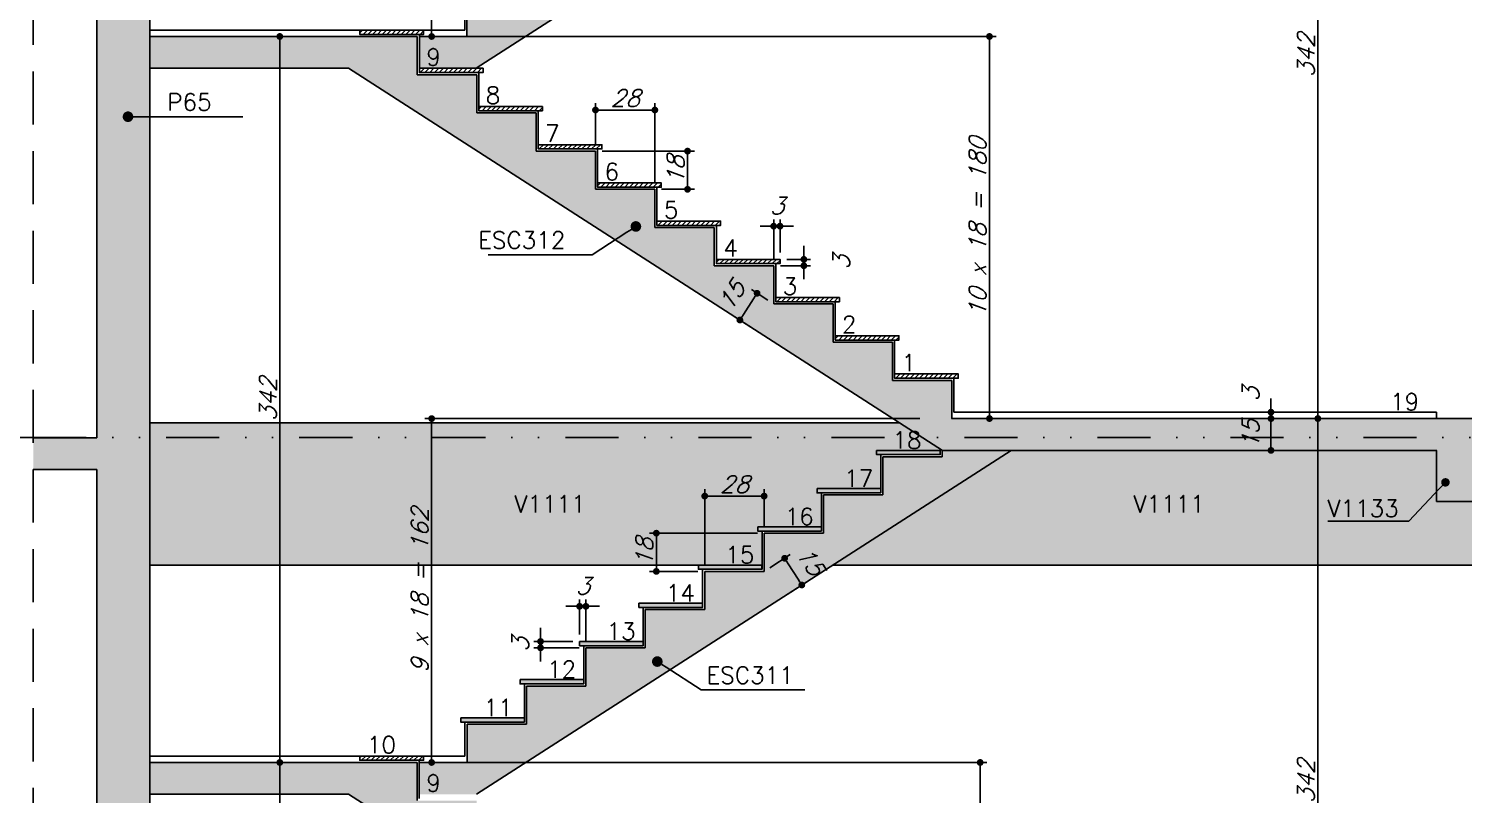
# Model space of a CAD drawing. Header units: millimetres. Extents: x 7530 to 14400, y -7174 to -2969.
# Drawn here: x 7871 to 8548, y -4073 to -3712 of the extents above; entities that cross this region are included whole.
import ezdxf
from ezdxf import colors
from ezdxf.entities.mleader import LeaderData, LeaderLine
from ezdxf.math import Vec2, Vec3

# ---------------------------------------------------------------- set-up
doc = ezdxf.new("R2010")
doc.units = ezdxf.units.MM
doc.header["$LTSCALE"] = 50
doc.header["$PDMODE"] = 3
doc.linetypes.add('DASHED', pattern=[0.75, 0.5, -0.25])
doc.linetypes.add('DIVIDE2', pattern=[0.625, 0.25, -0.125, 0, -0.125, 0, -0.125])
for name, color, linetype in [('F-AUX-RED', 1, 'Continuous'), ('F-BOCEL CORTE', 2, 'Continuous'), ('F-BOCEL VISTA', 253, 'Continuous'), ('F-CORTE', 4, 'Continuous'), ('F-COTAS', 106, 'Continuous'), ('F-EIXOS-DET', 1, 'Continuous'), ('F-ESC CORTE', 4, 'Continuous'), ('F-ESC NOME', 2, 'Continuous'), ('F-ESC NUM', 2, 'Continuous'), ('F-ESC SOLIDO CORTE', 71, 'Continuous'), ('F-ESC VISTA', 2, 'Continuous'), ('F-REV_VISTA', 254, 'Continuous'), ('F-REVESTIMENTO', 1, 'Continuous'), ('F-SOLIDO', 71, 'Continuous'), ('F-TEXTO-YELLOW', 2, 'Continuous'), ('F-VISTA', 2, 'Continuous'), ('F-VISTA SÓLIDO', 254, 'Continuous'), ('F-VISTA SÓLIDO ESCADA', 253, 'Continuous')]:
    doc.layers.add(name, color=color, linetype=linetype)
doc.styles.add('5385-ARQ-PB-BAS-PLA-TER-TORRE-A-106-TXT$0$R60-75', font='romans.shx', dxfattribs={"height": 0.1125})
doc.styles.add('CP-TEXT-INCL', font='romans.shx', dxfattribs={"oblique": 20})
doc.styles.add('MCP', font='romans.shx')
doc.styles.add('ROMANS', font='romans.shx')
doc.styles.get("Standard").update_dxf_attribs({"font": 'romans.shx'})
doc.dimstyles.new('CP-COTAS-50', dxfattribs={"dimscale": 0.64, "dimtxt": 12.5, "dimasz": 5, "dimexe": 5, "dimexo": 5, "dimgap": 2.5, "dimtad": 1, "dimdec": 1, "dimdsep": 46, "dimtxsty": 'CP-TEXT-INCL', "dimblk1": 'DOT', "dimblk2": 'DOT', "dimsah": 1, "dimcen": 9, "dimclrd": 256, "dimclre": 256, "dimclrt": 256, "dimadec": 0, "dimazin": 0, "dimtfac": 1, "dimtdec": 1, "dimtmove": 2, "dimatfit": 3, "dimldrblk": 'DOT', "dimfxl": 5, "dimtolj": 1, "dimarcsym": 0})

# ---------------------------------------------------------------- blocks, each defined once
blk = doc.blocks.new('_DOT')
at = {"color": 0, "linetype": 'ByBlock'}
blk.add_line((-0.5, 0), (-1, 0), dxfattribs=at)
at = {"color": 0, "linetype": 'ByBlock', "const_width": 0.5}
blk.add_lwpolyline([(-0.25, 0, 1), (0.25, 0, 1)], format="xyb", close=True, dxfattribs=at)
blk = doc.blocks.new('*D380')
at = {"layer": 'DEFPOINTS', "color": 0, "transparency": 16777216}
for p in [(7989.72, -4057.93), (7997.92, -4057.93), (7997.92, -4399.93)]:
    blk.add_point(p, dxfattribs=at)
at = {"layer": 'F-COTAS', "lineweight": -2, "transparency": 16777216}
for p, q in [((7994.72, -4057.93), (7986.52, -4057.93)), ((7989.72, -4396.73), (7989.72, -4061.13)), ((7994.72, -4399.93), (7986.52, -4399.93))]:
    blk.add_line(p, q, dxfattribs=at)
at = {"layer": 'F-COTAS', "lineweight": -2, "transparency": 16777216, "xscale": 3.2, "yscale": 3.2, "zscale": 3.2}
for p, rotation in [((7989.72, -4057.93), 90), ((7989.72, -4399.93), 270)]:
    blk.add_blockref('_DOT', p, dxfattribs=dict(at, rotation=rotation))
at = {"layer": 'F-COTAS', "transparency": 16777216, "insert": (7984.12, -4228.93), "char_height": 8, "attachment_point": 5, "rotation": 90, "style": 'CP-TEXT-INCL'}
blk.add_mtext('\\A1;342', dxfattribs=at)
blk = doc.blocks.new('A$C641cacc2')
at = {"layer": 'F-EIXOS-DET'}
blk.add_lwpolyline([(13416.17, -5663.79), (13306.17, -5663.79)], dxfattribs=at)
at = {"layer": 'F-EIXOS-DET', "color": 252, "linetype": 'DIVIDE2', "ltscale": 2}
blk.add_lwpolyline([(13416.17, -5663.79), (14211.67, -5663.79)], dxfattribs=at)
blk = doc.blocks.new('BOCEL_VISTA_EST')
at = {"layer": 'F-BOCEL VISTA'}
h = blk.add_hatch(color=254, dxfattribs=at)
h.dxf.hatch_style = 1
h.paths.add_polyline_path([(-209.57, -462.94), (-209.57, -460.94), (-239.57, -460.94), (-239.57, -462.94)])
blk.add_lwpolyline([(-239.57, -460.94), (-239.57, -462.94), (-209.57, -462.94), (-209.57, -460.94), (-239.57, -460.94)], dxfattribs=at)
blk = doc.blocks.new('BOCEL_EST')
at = {"layer": 'F-BOCEL CORTE'}
h = blk.add_hatch(dxfattribs=at)
h.set_pattern_fill('ANSI31', color=2, scale=0.5)
h.paths.add_polyline_path([(13.59, -262.25), (13.59, -260.25), (-16.41, -260.25), (-16.41, -262.25)])
at = {"layer": 'F-BOCEL CORTE', "color": 2}
blk.add_lwpolyline([(-16.41, -260.25), (-16.41, -262.25), (13.59, -262.25), (13.59, -260.25), (-16.41, -260.25)], dxfattribs=at)
blk = doc.blocks.new('*D391')
at = {"layer": 'DEFPOINTS', "color": 0, "transparency": 16777216}
for p in [(8167.22, -3949.93), (8218.03, -3949.93), (8190.03, -3967.93)]:
    blk.add_point(p, dxfattribs=at)
at = {"layer": 'F-COTAS', "lineweight": -2, "transparency": 16777216}
for p, q in [((8214.83, -3949.93), (8164.02, -3949.93)), ((8167.22, -3964.73), (8167.22, -3953.13)), ((8186.83, -3967.93), (8164.02, -3967.93))]:
    blk.add_line(p, q, dxfattribs=at)
at = {"layer": 'F-COTAS', "lineweight": -2, "transparency": 16777216, "xscale": 3.2, "yscale": 3.2, "zscale": 3.2}
for p, rotation in [((8167.22, -3949.93), 90), ((8167.22, -3967.93), 270)]:
    blk.add_blockref('_DOT', p, dxfattribs=dict(at, rotation=rotation))
at = {"layer": 'F-COTAS', "transparency": 16777216, "insert": (8161.62, -3958.93), "char_height": 8, "attachment_point": 5, "rotation": 90, "style": 'CP-TEXT-INCL'}
blk.add_mtext('\\A1;18', dxfattribs=at)
blk = doc.blocks.new('*D392')
at = {"layer": 'DEFPOINTS', "color": 0, "transparency": 16777216}
for p in [(8190.03, -3932.45), (8218.03, -3949.93), (8190.03, -3967.93)]:
    blk.add_point(p, dxfattribs=at)
at = {"layer": 'F-COTAS', "lineweight": -2, "transparency": 16777216}
for p, q in [((8190.03, -3964.73), (8190.03, -3929.25)), ((8214.83, -3932.45), (8193.23, -3932.45)), ((8218.03, -3946.73), (8218.03, -3929.25))]:
    blk.add_line(p, q, dxfattribs=at)
at = {"layer": 'F-COTAS', "lineweight": -2, "transparency": 16777216, "xscale": 3.2, "yscale": 3.2, "zscale": 3.2, "rotation": 180}
blk.add_blockref('_DOT', (8190.03, -3932.45), dxfattribs=at)
at = {"layer": 'F-COTAS', "lineweight": -2, "transparency": 16777216, "xscale": 3.2, "yscale": 3.2, "zscale": 3.2}
blk.add_blockref('_DOT', (8218.03, -3932.45), dxfattribs=at)
at = {"layer": 'F-COTAS', "transparency": 16777216, "insert": (8204.03, -3926.85), "char_height": 8, "attachment_point": 5, "style": 'CP-TEXT-INCL'}
blk.add_mtext('\\A1;28', dxfattribs=at)
blk = doc.blocks.new('*D393')
at = {"layer": 'DEFPOINTS', "color": 0, "transparency": 16777216}
for p in [(8131.03, -3984.38), (8131.03, -4000.93), (8134.03, -4003.93)]:
    blk.add_point(p, dxfattribs=at)
at = {"layer": 'F-COTAS', "lineweight": -2, "transparency": 16777216}
for p, q in [((8131.03, -3997.73), (8131.03, -3981.18)), ((8134.03, -4000.73), (8134.03, -3981.18)), ((8127.83, -3984.38), (8124.63, -3984.38)), ((8134.03, -3984.38), (8131.03, -3984.38)), ((8137.23, -3984.38), (8140.43, -3984.38))]:
    blk.add_line(p, q, dxfattribs=at)
at = {"layer": 'F-COTAS', "lineweight": -2, "transparency": 16777216, "xscale": 3.2, "yscale": 3.2, "zscale": 3.2}
blk.add_blockref('_DOT', (8131.03, -3984.38), dxfattribs=at)
at = {"layer": 'F-COTAS', "lineweight": -2, "transparency": 16777216, "xscale": 3.2, "yscale": 3.2, "zscale": 3.2, "rotation": 180}
blk.add_blockref('_DOT', (8134.03, -3984.38), dxfattribs=at)
at = {"layer": 'F-COTAS', "transparency": 16777216, "insert": (8132.53, -3974.78), "char_height": 8, "attachment_point": 5, "style": 'CP-TEXT-INCL'}
blk.add_mtext('\\A1;3', dxfattribs=at)
blk = doc.blocks.new('*D394')
at = {"layer": 'DEFPOINTS', "color": 0, "transparency": 16777216}
for p in [(8112.65, -4000.93), (8131.03, -4000.93), (8134.03, -4003.93)]:
    blk.add_point(p, dxfattribs=at)
at = {"layer": 'F-COTAS', "lineweight": -2, "transparency": 16777216}
for p, q in [((8112.65, -3997.73), (8112.65, -3994.53)), ((8127.83, -4000.93), (8109.45, -4000.93)), ((8112.65, -4003.93), (8112.65, -4000.93)), ((8130.83, -4003.93), (8109.45, -4003.93)), ((8112.65, -4007.13), (8112.65, -4010.33))]:
    blk.add_line(p, q, dxfattribs=at)
at = {"layer": 'F-COTAS', "lineweight": -2, "transparency": 16777216, "xscale": 3.2, "yscale": 3.2, "zscale": 3.2}
for p, rotation in [((8112.65, -4000.93), 270), ((8112.65, -4003.93), 90)]:
    blk.add_blockref('_DOT', p, dxfattribs=dict(at, rotation=rotation))
at = {"layer": 'F-COTAS', "transparency": 16777216, "insert": (8103.05, -4002.43), "char_height": 8, "attachment_point": 5, "rotation": 90, "style": 'CP-TEXT-INCL'}
blk.add_mtext('\\A1;3', dxfattribs=at)
blk = doc.blocks.new('*D399')
at = {"layer": 'DEFPOINTS', "color": 0, "transparency": 16777216}
for p in [(8218.03, -3967.93), (8235.79, -3974.34), (8226.14, -3980.54)]:
    blk.add_point(p, dxfattribs=at)
at = {"layer": 'F-COTAS', "lineweight": -2, "transparency": 16777216}
for p, q in [((8220.72, -3966.2), (8230.37, -3959.99)), ((8229.41, -3964.42), (8234.06, -3971.65)), ((8228.83, -3978.81), (8238.48, -3972.61))]:
    blk.add_line(p, q, dxfattribs=at)
at = {"layer": 'F-COTAS', "lineweight": -2, "transparency": 16777216, "xscale": 3.2, "yscale": 3.2, "zscale": 3.2}
for p, rotation in [((8227.68, -3961.73), 122.7352262721078), ((8235.79, -3974.34), 302.7352262721078)]:
    blk.add_blockref('_DOT', p, dxfattribs=dict(at, rotation=rotation))
at = {"layer": 'F-COTAS', "transparency": 16777216, "insert": (8239.81, -3962.84), "char_height": 8, "attachment_point": 5, "rotation": 302.73523, "style": 'CP-TEXT-INCL'}
blk.add_mtext('\\A1;15', dxfattribs=at)
blk = doc.blocks.new('*D401')
at = {"layer": 'DEFPOINTS', "color": 0, "transparency": 16777216}
for p in [(8479.04, -3895.93), (8484.1, -3895.93), (8484.1, -4237.93)]:
    blk.add_point(p, dxfattribs=at)
at = {"layer": 'F-COTAS', "lineweight": -2, "transparency": 16777216}
for p, q in [((8480.9, -3895.93), (8475.84, -3895.93)), ((8479.04, -4234.73), (8479.04, -3899.13)), ((8480.9, -4237.93), (8475.84, -4237.93))]:
    blk.add_line(p, q, dxfattribs=at)
at = {"layer": 'F-COTAS', "lineweight": -2, "transparency": 16777216, "xscale": 3.2, "yscale": 3.2, "zscale": 3.2}
for p, rotation in [((8479.04, -3895.93), 90), ((8479.04, -4237.93), 270)]:
    blk.add_blockref('_DOT', p, dxfattribs=dict(at, rotation=rotation))
at = {"layer": 'F-COTAS', "transparency": 16777216, "insert": (8473.44, -4066.93), "char_height": 8, "attachment_point": 5, "rotation": 90, "style": 'CP-TEXT-INCL'}
blk.add_mtext('\\A1;342', dxfattribs=at)
blk = doc.blocks.new('*D404')
at = {"layer": 'DEFPOINTS', "color": 0, "transparency": 16777216}
for p in [(7989.72, -3715.93), (7997.92, -3715.93), (7997.92, -4057.93)]:
    blk.add_point(p, dxfattribs=at)
at = {"layer": 'F-COTAS', "lineweight": -2, "transparency": 16777216}
for p, q in [((7994.72, -3715.93), (7986.52, -3715.93)), ((7989.72, -4054.73), (7989.72, -3719.13)), ((7994.72, -4057.93), (7986.52, -4057.93))]:
    blk.add_line(p, q, dxfattribs=at)
at = {"layer": 'F-COTAS', "lineweight": -2, "transparency": 16777216, "xscale": 3.2, "yscale": 3.2, "zscale": 3.2}
for p, rotation in [((7989.72, -3715.93), 90), ((7989.72, -4057.93), 270)]:
    blk.add_blockref('_DOT', p, dxfattribs=dict(at, rotation=rotation))
at = {"layer": 'F-COTAS', "transparency": 16777216, "insert": (7984.12, -3886.93), "char_height": 8, "attachment_point": 5, "rotation": 90, "style": 'CP-TEXT-INCL'}
blk.add_mtext('\\A1;342', dxfattribs=at)
blk = doc.blocks.new('*D405')
at = {"layer": 'DEFPOINTS', "color": 0, "transparency": 16777216}
for p in [(8054.53, -4057.93), (8319.87, -4057.93), (8306.53, -4237.93)]:
    blk.add_point(p, dxfattribs=at)
at = {"layer": 'F-COTAS', "lineweight": -2, "transparency": 16777216}
for p, q in [((8057.73, -4057.93), (8323.07, -4057.93)), ((8319.87, -4234.73), (8319.87, -4061.13)), ((8309.73, -4237.93), (8323.07, -4237.93))]:
    blk.add_line(p, q, dxfattribs=at)
at = {"layer": 'F-COTAS', "lineweight": -2, "transparency": 16777216, "xscale": 3.2, "yscale": 3.2, "zscale": 3.2}
for p, rotation in [((8319.87, -4057.93), 90), ((8319.87, -4237.93), 270)]:
    blk.add_blockref('_DOT', p, dxfattribs=dict(at, rotation=rotation))
at = {"layer": 'F-COTAS', "transparency": 16777216, "insert": (8314.27, -4147.93), "char_height": 8, "attachment_point": 5, "rotation": 90, "style": 'CP-TEXT-INCL'}
blk.add_mtext('\\A1;10 x 18 = 180', dxfattribs=at)
blk = doc.blocks.new('*D406')
at = {"layer": 'DEFPOINTS', "color": 0, "transparency": 16777216}
for p in [(8061.31, -3895.93), (8294.62, -3895.93), (8077.93, -4057.93)]:
    blk.add_point(p, dxfattribs=at)
at = {"layer": 'F-COTAS', "lineweight": -2, "transparency": 16777216}
for p, q in [((8291.42, -3895.93), (8058.11, -3895.93)), ((8061.31, -4054.73), (8061.31, -3899.13)), ((8074.73, -4057.93), (8058.11, -4057.93))]:
    blk.add_line(p, q, dxfattribs=at)
at = {"layer": 'F-COTAS', "lineweight": -2, "transparency": 16777216, "xscale": 3.2, "yscale": 3.2, "zscale": 3.2}
for p, rotation in [((8061.31, -3895.93), 90), ((8061.31, -4057.93), 270)]:
    blk.add_blockref('_DOT', p, dxfattribs=dict(at, rotation=rotation))
at = {"layer": 'F-COTAS', "transparency": 16777216, "insert": (8055.71, -3976.93), "char_height": 8, "attachment_point": 5, "rotation": 90, "style": 'CP-TEXT-INCL'}
blk.add_mtext('\\A1;9 x 18 = 162', dxfattribs=at)
blk = doc.blocks.new('*D411')
at = {"layer": 'DEFPOINTS', "color": 0, "transparency": 16777216}
for p in [(8222.53, -3823.93), (8225.53, -3820.93), (8236.76, -3823.93)]:
    blk.add_point(p, dxfattribs=at)
at = {"layer": 'F-COTAS', "lineweight": -2, "transparency": 16777216}
for p, q in [((8236.76, -3817.73), (8236.76, -3814.53)), ((8225.73, -3823.93), (8239.96, -3823.93)), ((8228.73, -3820.93), (8239.96, -3820.93)), ((8236.76, -3820.93), (8236.76, -3823.93)), ((8236.76, -3827.13), (8236.76, -3830.33))]:
    blk.add_line(p, q, dxfattribs=at)
at = {"layer": 'F-COTAS', "lineweight": -2, "transparency": 16777216, "xscale": 3.2, "yscale": 3.2, "zscale": 3.2}
for p, rotation in [((8236.76, -3820.93), 270), ((8236.76, -3823.93), 90)]:
    blk.add_blockref('_DOT', p, dxfattribs=dict(at, rotation=rotation))
at = {"layer": 'F-COTAS', "transparency": 16777216, "insert": (8254.36, -3822.43), "char_height": 8, "attachment_point": 5, "rotation": 90, "style": 'CP-TEXT-INCL'}
blk.add_mtext('\\A1;3', dxfattribs=at)
blk = doc.blocks.new('*D412')
at = {"layer": 'DEFPOINTS', "color": 0, "transparency": 16777216}
for p in [(8225.53, -3805.29), (8222.53, -3823.93), (8225.53, -3820.93)]:
    blk.add_point(p, dxfattribs=at)
at = {"layer": 'F-COTAS', "lineweight": -2, "transparency": 16777216}
for p, q in [((8219.33, -3805.29), (8216.13, -3805.29)), ((8222.53, -3820.73), (8222.53, -3802.09)), ((8222.53, -3805.29), (8225.53, -3805.29)), ((8225.53, -3817.73), (8225.53, -3802.09)), ((8228.73, -3805.29), (8231.93, -3805.29))]:
    blk.add_line(p, q, dxfattribs=at)
at = {"layer": 'F-COTAS', "lineweight": -2, "transparency": 16777216, "xscale": 3.2, "yscale": 3.2, "zscale": 3.2}
blk.add_blockref('_DOT', (8222.53, -3805.29), dxfattribs=at)
at = {"layer": 'F-COTAS', "lineweight": -2, "transparency": 16777216, "xscale": 3.2, "yscale": 3.2, "zscale": 3.2, "rotation": 180}
blk.add_blockref('_DOT', (8225.53, -3805.29), dxfattribs=at)
at = {"layer": 'F-COTAS', "transparency": 16777216, "insert": (8224.03, -3795.69), "char_height": 8, "attachment_point": 5, "style": 'CP-TEXT-INCL'}
blk.add_mtext('\\A1;3', dxfattribs=at)
blk = doc.blocks.new('*D413')
at = {"layer": 'DEFPOINTS', "color": 0, "transparency": 16777216}
for p in [(8138.53, -3750.57), (8138.53, -3769.93), (8166.53, -3787.93)]:
    blk.add_point(p, dxfattribs=at)
at = {"layer": 'F-COTAS', "lineweight": -2, "transparency": 16777216}
for p, q in [((8138.53, -3766.73), (8138.53, -3747.37)), ((8163.33, -3750.57), (8141.73, -3750.57)), ((8166.53, -3784.73), (8166.53, -3747.37))]:
    blk.add_line(p, q, dxfattribs=at)
at = {"layer": 'F-COTAS', "lineweight": -2, "transparency": 16777216, "xscale": 3.2, "yscale": 3.2, "zscale": 3.2, "rotation": 180}
blk.add_blockref('_DOT', (8138.53, -3750.57), dxfattribs=at)
at = {"layer": 'F-COTAS', "lineweight": -2, "transparency": 16777216, "xscale": 3.2, "yscale": 3.2, "zscale": 3.2}
blk.add_blockref('_DOT', (8166.53, -3750.57), dxfattribs=at)
at = {"layer": 'F-COTAS', "transparency": 16777216, "insert": (8152.53, -3744.97), "char_height": 8, "attachment_point": 5, "style": 'CP-TEXT-INCL'}
blk.add_mtext('\\A1;28', dxfattribs=at)
blk = doc.blocks.new('*D414')
at = {"layer": 'DEFPOINTS', "color": 0, "transparency": 16777216}
for p in [(8138.53, -3769.93), (8166.53, -3787.93), (8181.93, -3787.93)]:
    blk.add_point(p, dxfattribs=at)
at = {"layer": 'F-COTAS', "lineweight": -2, "transparency": 16777216}
for p, q in [((8141.73, -3769.93), (8185.13, -3769.93)), ((8181.93, -3773.13), (8181.93, -3784.73)), ((8169.73, -3787.93), (8185.13, -3787.93))]:
    blk.add_line(p, q, dxfattribs=at)
at = {"layer": 'F-COTAS', "lineweight": -2, "transparency": 16777216, "xscale": 3.2, "yscale": 3.2, "zscale": 3.2}
for p, rotation in [((8181.93, -3769.93), 90), ((8181.93, -3787.93), 270)]:
    blk.add_blockref('_DOT', p, dxfattribs=dict(at, rotation=rotation))
at = {"layer": 'F-COTAS', "transparency": 16777216, "insert": (8176.33, -3778.93), "char_height": 8, "attachment_point": 5, "rotation": 90, "style": 'CP-TEXT-INCL'}
blk.add_mtext('\\A1;18', dxfattribs=at)
blk = doc.blocks.new('*D416')
at = {"layer": 'DEFPOINTS', "color": 0, "transparency": 16777216}
for p in [(8222.53, -3841.93), (8206.6, -3849.52), (8214.42, -3854.54)]:
    blk.add_point(p, dxfattribs=at)
at = {"layer": 'F-COTAS', "lineweight": -2, "transparency": 16777216}
for p, q in [((8212.99, -3839.6), (8208.33, -3846.83)), ((8219.84, -3840.2), (8212.02, -3835.17)), ((8211.72, -3852.81), (8203.91, -3847.79))]:
    blk.add_line(p, q, dxfattribs=at)
at = {"layer": 'F-COTAS', "lineweight": -2, "transparency": 16777216, "xscale": 3.2, "yscale": 3.2, "zscale": 3.2}
for p, rotation in [((8214.72, -3836.9), 57.26477372789216), ((8206.6, -3849.52), 237.2647737278922)]:
    blk.add_blockref('_DOT', p, dxfattribs=dict(at, rotation=rotation))
at = {"layer": 'F-COTAS', "transparency": 16777216, "insert": (8202.58, -3838.02), "char_height": 8, "attachment_point": 5, "rotation": 57.26477, "style": 'CP-TEXT-INCL'}
blk.add_mtext('\\A1;15', dxfattribs=at)
blk = doc.blocks.new('*D417')
at = {"layer": 'DEFPOINTS', "color": 0, "transparency": 16777216}
for p in [(8479.04, -3553.93), (8484.1, -3553.93), (8484.1, -3895.93)]:
    blk.add_point(p, dxfattribs=at)
at = {"layer": 'F-COTAS', "lineweight": -2, "transparency": 16777216}
for p, q in [((8480.9, -3553.93), (8475.84, -3553.93)), ((8479.04, -3892.73), (8479.04, -3557.13)), ((8480.9, -3895.93), (8475.84, -3895.93))]:
    blk.add_line(p, q, dxfattribs=at)
at = {"layer": 'F-COTAS', "lineweight": -2, "transparency": 16777216, "xscale": 3.2, "yscale": 3.2, "zscale": 3.2}
for p, rotation in [((8479.04, -3553.93), 90), ((8479.04, -3895.93), 270)]:
    blk.add_blockref('_DOT', p, dxfattribs=dict(at, rotation=rotation))
at = {"layer": 'F-COTAS', "transparency": 16777216, "insert": (8473.44, -3724.93), "char_height": 8, "attachment_point": 5, "rotation": 90, "style": 'CP-TEXT-INCL'}
blk.add_mtext('\\A1;342', dxfattribs=at)
blk = doc.blocks.new('*D418')
at = {"layer": 'DEFPOINTS', "color": 0, "transparency": 16777216}
for p in [(8456.95, -3895.93), (8461.58, -3895.93), (8461.58, -3910.93)]:
    blk.add_point(p, dxfattribs=at)
at = {"layer": 'F-COTAS', "lineweight": -2, "transparency": 16777216}
for p, q in [((8458.38, -3895.93), (8453.75, -3895.93)), ((8456.95, -3907.73), (8456.95, -3899.13)), ((8458.38, -3910.93), (8453.75, -3910.93))]:
    blk.add_line(p, q, dxfattribs=at)
at = {"layer": 'F-COTAS', "lineweight": -2, "transparency": 16777216, "xscale": 3.2, "yscale": 3.2, "zscale": 3.2}
for p, rotation in [((8456.95, -3895.93), 90), ((8456.95, -3910.93), 270)]:
    blk.add_blockref('_DOT', p, dxfattribs=dict(at, rotation=rotation))
at = {"layer": 'F-COTAS', "transparency": 16777216, "insert": (8447.35, -3903.43), "char_height": 8, "attachment_point": 5, "rotation": 90, "style": 'CP-TEXT-INCL'}
blk.add_mtext('\\A1;15', dxfattribs=at)
blk = doc.blocks.new('*D419')
at = {"layer": 'DEFPOINTS', "color": 0, "transparency": 16777216}
for p in [(8456.95, -3892.93), (8463.78, -3892.93), (8463.78, -3895.93)]:
    blk.add_point(p, dxfattribs=at)
at = {"layer": 'F-COTAS', "lineweight": -2, "transparency": 16777216}
for p, q in [((8456.95, -3889.73), (8456.95, -3886.53)), ((8460.58, -3892.93), (8453.75, -3892.93)), ((8456.95, -3895.93), (8456.95, -3892.93)), ((8460.58, -3895.93), (8453.75, -3895.93)), ((8456.95, -3899.13), (8456.95, -3902.33))]:
    blk.add_line(p, q, dxfattribs=at)
at = {"layer": 'F-COTAS', "lineweight": -2, "transparency": 16777216, "xscale": 3.2, "yscale": 3.2, "zscale": 3.2}
for p, rotation in [((8456.95, -3892.93), 270), ((8456.95, -3895.93), 90)]:
    blk.add_blockref('_DOT', p, dxfattribs=dict(at, rotation=rotation))
at = {"layer": 'F-COTAS', "transparency": 16777216, "insert": (8447.35, -3884.55), "char_height": 8, "attachment_point": 5, "rotation": 90, "style": 'CP-TEXT-INCL'}
blk.add_mtext('\\A1;3', dxfattribs=at)
blk = doc.blocks.new('*D420')
at = {"layer": 'DEFPOINTS', "color": 0, "transparency": 16777216}
for p in [(8054.43, -3715.93), (8324.24, -3715.93), (8324.24, -3895.93)]:
    blk.add_point(p, dxfattribs=at)
at = {"layer": 'F-COTAS', "lineweight": -2, "transparency": 16777216}
for p, q in [((8057.63, -3715.93), (8327.44, -3715.93)), ((8324.24, -3892.73), (8324.24, -3719.13))]:
    blk.add_line(p, q, dxfattribs=at)
at = {"layer": 'F-COTAS', "lineweight": -2, "transparency": 16777216, "xscale": 3.2, "yscale": 3.2, "zscale": 3.2}
for p, rotation in [((8324.24, -3715.93), 90), ((8324.24, -3895.93), 270)]:
    blk.add_blockref('_DOT', p, dxfattribs=dict(at, rotation=rotation))
at = {"layer": 'F-COTAS', "transparency": 16777216, "insert": (8318.64, -3805.93), "char_height": 8, "attachment_point": 5, "rotation": 90, "style": 'CP-TEXT-INCL'}
blk.add_mtext('\\A1;10 x 18 = 180', dxfattribs=at)
blk = doc.blocks.new('*D421')
at = {"layer": 'DEFPOINTS', "color": 0, "transparency": 16777216}
for p in [(8061.31, -3553.93), (8299.03, -3553.93), (8081.03, -3715.93)]:
    blk.add_point(p, dxfattribs=at)
at = {"layer": 'F-COTAS', "lineweight": -2, "transparency": 16777216}
for p, q in [((8295.83, -3553.93), (8058.11, -3553.93)), ((8061.31, -3712.73), (8061.31, -3557.13)), ((8077.83, -3715.93), (8058.11, -3715.93))]:
    blk.add_line(p, q, dxfattribs=at)
at = {"layer": 'F-COTAS', "lineweight": -2, "transparency": 16777216, "xscale": 3.2, "yscale": 3.2, "zscale": 3.2}
for p, rotation in [((8061.31, -3553.93), 90), ((8061.31, -3715.93), 270)]:
    blk.add_blockref('_DOT', p, dxfattribs=dict(at, rotation=rotation))
at = {"layer": 'F-COTAS', "transparency": 16777216, "insert": (8055.71, -3634.93), "char_height": 8, "attachment_point": 5, "rotation": 90, "style": 'CP-TEXT-INCL'}
blk.add_mtext('\\A1;9 x 18 = 162', dxfattribs=at)

msp = doc.modelspace()

# ---------------------------------------------------------------- hatches: boundary and pattern name
at = {"layer": 'F-ESC SOLIDO CORTE'}
h = msp.add_hatch(color=256, dxfattribs=at)
h.dxf.hatch_style = 1
h.paths.add_polyline_path([(8302.123, -3910.927), (8535.028, -3910.927), (8535.028, -3934.927), (8554.028, -3934.927), (8554.028, -3895.927), (8535.028, -3895.927), (8306.528, -3895.927), (8306.528, -3877.927), (8278.528, -3877.927), (8278.528, -3859.927), (8250.528, -3859.927), (8250.528, -3841.927), (8222.528, -3841.927), (8222.528, -3823.927), (8194.528, -3823.927), (8194.528, -3805.927), (8166.528, -3805.927), (8166.528, -3787.927), (8138.528, -3787.927), (8138.528, -3769.927), (8110.528, -3769.927), (8110.528, -3751.927), (8082.528, -3751.927), (8082.528, -3733.927), (8054.528, -3733.927), (8054.528, -3715.927), (7928.528, -3715.927), (7928.528, -3730.927), (8022.123, -3730.927)])
h = msp.add_hatch(color=256, dxfattribs=at)
h.dxf.hatch_style = 1
h.paths.add_polyline_path([(8110.528, -4111.927), (8110.528, -4093.927), (8082.528, -4093.927), (8082.528, -4075.927), (8054.528, -4075.927), (8054.528, -4057.927), (7928.528, -4057.927), (7928.528, -4072.927), (8022.123, -4072.927), (8302.123, -4252.927), (8535.028, -4252.927), (8535.028, -4276.927), (8554.028, -4276.927), (8554.028, -4237.927), (8535.028, -4237.927), (8306.528, -4237.927), (8306.528, -4219.927), (8278.528, -4219.927), (8278.528, -4201.927), (8250.528, -4201.927), (8250.528, -4183.927), (8222.528, -4183.927), (8222.528, -4165.927), (8194.528, -4165.927), (8194.528, -4147.927), (8166.528, -4147.927), (8166.528, -4129.927), (8138.528, -4129.927), (8138.528, -4111.927)])
at = {"layer": 'F-SOLIDO'}
h = msp.add_hatch(color=256, dxfattribs=at)
h.dxf.hatch_style = 1
h.paths.add_polyline_path([(8554.028, -5774.927), (7928.528, -5774.927), (7928.528, -5789.927), (8535.028, -5789.927), (8535.028, -5819.927), (8554.028, -5819.927)])
h.paths.add_polyline_path([(7928.528, -3502.927), (7903.528, -3502.927), (7903.528, -3562.927), (7873.528, -3562.927), (7873.528, -3577.927), (7903.528, -3577.927), (7903.528, -3904.927), (7873.528, -3904.927), (7873.528, -3919.927), (7903.528, -3919.927), (7903.528, -4246.927), (7873.528, -4246.927), (7873.528, -4261.927), (7903.528, -4261.927), (7903.528, -4588.927), (7873.528, -4588.927), (7873.528, -4603.927), (7903.528, -4603.927), (7903.528, -4933.925), (7873.528, -4933.925), (7873.528, -4948.925), (7903.528, -4948.925), (7903.528, -5774.927), (7873.528, -5774.927), (7873.528, -5789.927), (7903.528, -5789.927), (7903.528, -5819.927), (7928.528, -5819.927)])
at = {"layer": 'F-VISTA SÓLIDO'}
h = msp.add_hatch(color=256, dxfattribs=at)
h.dxf.hatch_style = 1
h.paths.add_polyline_path([(8245.028, -3928.927), (8273.028, -3928.927), (8273.028, -3912.927), (8271.028, -3912.927), (8271.028, -3910.927), (8302.123, -3910.927), (8281.8, -3897.927), (7928.528, -3897.927), (7928.528, -3964.927), (8217.028, -3964.927), (8217.028, -3946.927), (8245.028, -3946.927)])
h = msp.add_hatch(color=256, dxfattribs=at)
h.dxf.hatch_style = 1
h.paths.add_polyline_path([(8535.028, -3910.927), (8334.434, -3910.927), (8250.434, -3964.927), (8614.028, -3964.927), (8614.028, -3934.927), (8554.028, -3934.927), (8535.028, -3934.927)])
at = {"layer": 'F-VISTA SÓLIDO ESCADA'}
h = msp.add_hatch(color=256, dxfattribs=at)
h.dxf.hatch_style = 1
h.paths.add_polyline_path([(8334.334, -3568.927), (8301.928, -3568.927), (8301.928, -3571.927), (8273.928, -3571.927), (8273.928, -3589.927), (8245.928, -3589.927), (8245.928, -3607.927), (8217.928, -3607.927), (8217.928, -3625.927), (8189.928, -3625.927), (8189.928, -3643.927), (8161.928, -3643.927), (8161.928, -3661.927), (8133.928, -3661.927), (8133.928, -3679.927), (8105.928, -3679.927), (8105.928, -3697.927), (8077.928, -3697.927), (8077.928, -3715.927), (8055.528, -3715.927), (8055.528, -3730.927), (8082.334, -3730.927)])
h = msp.add_hatch(color=256, dxfattribs=at)
h.dxf.hatch_style = 1
h.paths.add_polyline_path([(8162.028, -3985.927), (8162.028, -4003.927), (8134.028, -4003.927), (8134.028, -4021.927), (8106.028, -4021.927), (8106.028, -4039.927), (8078.028, -4039.927), (8078.028, -4057.927), (8055.428, -4057.927), (8055.428, -4072.927), (8082.434, -4072.927), (8334.434, -3910.927), (8302.028, -3910.927), (8302.028, -3913.927), (8274.028, -3913.927), (8274.028, -3931.927), (8246.028, -3931.927), (8246.028, -3949.927), (8218.028, -3949.927), (8218.028, -3967.927), (8190.028, -3967.927), (8190.028, -3985.927)])

# ---------------------------------------------------------------- linework, layer by layer
at = {"layer": 'F-AUX-RED', "color": 1, "linetype": 'DASHED'}
msp.add_line((7873.528, -5819.927), (7873.528, -3502.927), dxfattribs=at)
at = {"layer": 'F-CORTE'}
for p, q in [((7928.528, -3730.927), (7928.528, -3502.927)), ((7903.528, -3904.927), (7903.528, -3577.927)), ((7928.528, -4072.927), (7928.528, -3730.927)), ((7903.528, -4246.927), (7903.528, -3919.927)), ((7928.528, -4414.927), (7928.528, -4072.927))]:
    msp.add_line(p, q, dxfattribs=at)
for points in [[(7873.528, -3904.927), (7903.528, -3904.927)], [(7873.528, -3919.927), (7903.528, -3919.927)]]:
    msp.add_lwpolyline(points, dxfattribs=at)
at = {"layer": 'F-ESC CORTE'}
for p, q in [((8054.528, -3715.927), (8054.528, -3733.927)), ((8082.528, -3733.927), (8082.528, -3751.927)), ((8110.528, -3751.927), (8110.528, -3769.927)), ((8138.528, -3769.927), (8138.528, -3787.927)), ((8166.528, -3787.927), (8166.528, -3805.927)), ((8194.528, -3805.927), (8194.528, -3823.927)), ((8222.528, -3823.927), (8222.528, -3841.927)), ((8250.528, -3841.927), (8250.528, -3859.927)), ((8278.528, -3859.927), (8278.528, -3877.927)), ((8306.528, -3877.927), (8306.528, -3895.927)), ((8054.528, -4057.927), (8054.528, -4075.927))]:
    msp.add_line(p, q, dxfattribs=at)
for points in [[(7928.528, -3715.927), (8054.428, -3715.927)], [(7928.628, -3730.927), (8022.123, -3730.927), (8302.123, -3910.927), (8535.128, -3910.927)], [(8054.528, -3733.927), (8082.528, -3733.927)], [(8082.528, -3751.927), (8110.528, -3751.927)], [(8110.528, -3769.927), (8138.528, -3769.927)], [(8138.528, -3787.927), (8166.528, -3787.927)], [(8166.528, -3805.927), (8194.528, -3805.927)], [(8194.528, -3823.927), (8222.528, -3823.927)], [(8222.528, -3841.927), (8250.528, -3841.927)], [(8250.528, -3859.927), (8278.528, -3859.927)], [(8278.528, -3877.927), (8306.528, -3877.927)], [(8306.428, -3895.927), (8535.028, -3895.927)], [(8535.028, -3895.927), (8554.028, -3895.927), (8554.028, -3934.927), (8535.028, -3934.927), (8535.028, -3910.927)], [(7928.528, -4057.927), (8054.528, -4057.927)], [(7928.628, -4072.927), (8022.123, -4072.927), (8302.123, -4252.927), (8535.028, -4252.927)]]:
    msp.add_lwpolyline(points, dxfattribs=at)
at = {"layer": 'F-ESC VISTA'}
for p, q in [((8274.028, -3931.927), (8274.028, -3913.927)), ((8274.028, -3913.927), (8302.028, -3913.927)), ((8302.028, -3913.927), (8302.028, -3910.927)), ((8246.028, -3949.927), (8246.028, -3931.927)), ((8246.028, -3931.927), (8274.028, -3931.927)), ((8218.028, -3967.927), (8218.028, -3949.927)), ((8218.028, -3949.927), (8246.028, -3949.927)), ((8190.028, -3985.927), (8190.028, -3967.927)), ((8190.028, -3967.927), (8218.028, -3967.927)), ((8162.028, -4003.927), (8162.028, -3985.927)), ((8162.028, -3985.927), (8190.028, -3985.927)), ((8134.028, -4021.927), (8134.028, -4003.927)), ((8134.028, -4003.927), (8162.028, -4003.927)), ((8106.028, -4039.927), (8106.028, -4021.927)), ((8106.028, -4021.927), (8134.028, -4021.927)), ((8078.028, -4039.927), (8106.028, -4039.927))]:
    msp.add_line(p, q, dxfattribs=at)
for points in [[(8074.928, -3730.927), (8082.334, -3730.927), (8334.334, -3568.927)], [(8077.928, -3715.927), (8077.928, -3697.927)], [(8055.528, -3715.927), (8077.928, -3715.927)], [(8082.434, -4072.927), (8334.434, -3910.927)], [(8078.028, -4057.927), (8078.028, -4039.927)], [(8055.428, -4057.927), (8077.928, -4057.927)]]:
    msp.add_lwpolyline(points, dxfattribs=at)
at = {"layer": 'F-REV_VISTA'}
for p, q in [((8076.928, -3712.927), (8076.928, -3696.927)), ((8273.028, -3930.927), (8273.028, -3912.927)), ((8273.028, -3912.927), (8301.028, -3912.927)), ((8245.028, -3948.927), (8245.028, -3930.927)), ((8245.028, -3930.927), (8273.028, -3930.927)), ((8217.028, -3966.927), (8217.028, -3948.927)), ((8217.028, -3948.927), (8245.028, -3948.927)), ((8189.028, -3984.927), (8189.028, -3966.927)), ((8189.028, -3966.927), (8217.028, -3966.927)), ((8161.028, -4002.927), (8161.028, -3984.927)), ((8161.028, -3984.927), (8189.028, -3984.927)), ((8133.028, -4020.927), (8133.028, -4002.927)), ((8133.028, -4002.927), (8161.028, -4002.927)), ((8105.028, -4038.927), (8105.028, -4020.927)), ((8105.028, -4020.927), (8133.028, -4020.927)), ((8077.028, -4054.927), (8077.028, -4038.927)), ((8077.028, -4038.927), (8105.028, -4038.927))]:
    msp.add_line(p, q, dxfattribs=at)
for points in [[(8076.928, -3712.927), (8050.028, -3712.927)], [(8077.028, -4054.927), (8050.128, -4054.927)]]:
    msp.add_lwpolyline(points, dxfattribs=at)
at = {"layer": 'F-REVESTIMENTO'}
for p, q in [((8055.528, -3732.927), (8055.528, -3714.927)), ((8083.528, -3732.927), (8055.528, -3732.927)), ((8083.528, -3750.927), (8083.528, -3732.927)), ((8111.528, -3750.927), (8083.528, -3750.927)), ((8111.528, -3768.927), (8111.528, -3750.927)), ((8139.528, -3768.927), (8111.528, -3768.927)), ((8139.528, -3786.927), (8139.528, -3768.927)), ((8167.528, -3786.927), (8139.528, -3786.927)), ((8167.528, -3804.927), (8167.528, -3786.927)), ((8195.528, -3804.927), (8167.528, -3804.927)), ((8195.528, -3822.927), (8195.528, -3804.927)), ((8223.528, -3822.927), (8195.528, -3822.927)), ((8223.528, -3840.927), (8223.528, -3822.927)), ((8251.528, -3840.927), (8223.528, -3840.927)), ((8251.528, -3858.927), (8251.528, -3840.927)), ((8279.528, -3858.927), (8251.528, -3858.927)), ((8279.528, -3876.927), (8279.528, -3858.927)), ((8307.528, -3876.927), (8279.528, -3876.927)), ((8307.528, -3892.927), (8307.528, -3876.927)), ((8307.428, -3892.927), (8535.028, -3892.927)), ((8055.428, -4074.927), (8055.428, -4056.927))]:
    msp.add_line(p, q, dxfattribs=at)
for points in [[(8048.028, -3714.927), (8027.428, -3714.927), (8027.428, -3712.927), (7928.528, -3712.927)], [(8535.028, -3892.927), (8535.028, -3895.927)], [(8048.028, -4056.927), (8027.428, -4056.927), (8027.428, -4054.927), (7928.528, -4054.927)]]:
    msp.add_lwpolyline(points, dxfattribs=at)
at = {"layer": 'F-VISTA'}
for points in [[(8281.8, -3897.927), (7928.528, -3897.927)], [(8186.928, -3964.927), (7928.528, -3964.927)], [(8614.028, -3964.927), (8250.334, -3964.927)]]:
    msp.add_lwpolyline(points, dxfattribs=at)

# ---------------------------------------------------------------- block references
at = {"layer": 'F-BOCEL CORTE'}
for p in [(8043.939, -3452.674), (8071.939, -3470.674), (8099.939, -3488.674), (8127.939, -3506.674), (8155.939, -3524.674), (8183.939, -3542.674), (8211.939, -3560.674), (8239.939, -3578.674), (8267.939, -3596.674), (8295.939, -3614.674), (8043.939, -3794.674)]:
    msp.add_blockref('BOCEL_EST', p, dxfattribs=at)
at = {"layer": 'F-BOCEL VISTA'}
for p in [(8510.593, -3449.989), (8482.593, -3467.989), (8454.593, -3485.989), (8426.593, -3503.989), (8398.593, -3521.989), (8370.593, -3539.989), (8342.593, -3557.989), (8314.593, -3575.989)]:
    msp.add_blockref('BOCEL_VISTA_EST', p, dxfattribs=at)
at = {"layer": 'F-EIXOS-DET'}
msp.add_blockref('A$C641cacc2', (-5542.644, 1758.866), dxfattribs=at)

# ---------------------------------------------------------------- texts
at = {"layer": 'F-ESC NOME', "style": 'ROMANS'}
for s, p in [('ESC312', (8083.2, -3815.874)), ('ESC311', (8190.842, -4020.841))]:
    msp.add_text(s, height=8, dxfattribs=at).set_placement(p)
at = {"layer": 'F-ESC NUM', "style": '5385-ARQ-PB-BAS-PLA-TER-TORRE-A-106-TXT$0$R60-75'}
for s, p in [('9', (8058.8, -3729.617)), ('8', (8086.8, -3747.617)), ('7', (8114.8, -3765.617)), ('6', (8142.8, -3783.617)), ('5', (8170.8, -3801.617)), ('4', (8198.8, -3819.617)), ('3', (8226.8, -3837.617)), ('2', (8254.7, -3855.617)), ('1', (8282.8, -3873.617)), ('19', (8513.106, -3892.021)), ('18', (8278.528, -3910.087)), ('17', (8255.726, -3928.087)), ('16', (8227.726, -3946.087)), ('15', (8199.726, -3964.087)), ('14', (8171.726, -3982.087)), ('13', (8143.726, -4000.087)), ('12', (8115.726, -4018.087)), ('11', (8085.826, -4036.087)), ('10', (8030.781, -4053.617)), ('9', (8058.8, -4071.617))]:
    msp.add_text(s, height=8, dxfattribs=at).set_placement(p)
at = {"layer": 'F-TEXTO-YELLOW'}
for s, style, p in [('P65', 'MCP', (7936.686, -3750.807)), ('V1111', 'ROMANS', (8100.315, -3940.132)), ('V1111', 'ROMANS', (8392.13, -3940.132)), ('V1133', 'ROMANS', (8483.579, -3942.243))]:
    msp.add_text(s, height=8, dxfattribs=dict(at, style=style)).set_placement(p)

# ---------------------------------------------------------------- dimensions: what is measured, and where the dimension line sits
at = {"layer": 'F-COTAS'}
for base, p1, p2, text, picture, middle in [((8061.306, -3553.927), (8081.028, -3715.927), (8299.028, -3553.927), '9 x 18 = <>', '*D421', (8055.706, -3634.927)), ((8324.237, -3715.927), (8324.237, -3895.927), (8054.428, -3715.927), '10 x 18 = <>', '*D420', (8318.637, -3805.927)), ((8061.306, -3895.927), (8077.928, -4057.927), (8294.623, -3895.927), '9 x 18 = <>', '*D406', (8055.706, -3976.927)), ((8319.869, -4057.927), (8306.528, -4237.927), (8054.528, -4057.927), '10 x 18 = <>', '*D405', (8314.269, -4147.927))]:
    dim = msp.add_linear_dim(base=base, p1=p1, p2=p2, angle=90, text=text, dimstyle='CP-COTAS-50', dxfattribs=at)
    dim.commit()
    dim.dimension.update_dxf_attribs({"geometry": picture, "text_midpoint": middle})
for base, p1, p2, picture, middle in [((8479.036, -3553.927), (8484.099, -3895.927), (8484.099, -3553.927), '*D417', (8473.436, -3724.927)), ((7989.723, -3715.927), (7997.917, -4057.927), (7997.917, -3715.927), '*D404', (7984.123, -3886.927)), ((8181.932, -3787.927), (8138.528, -3769.927), (8166.528, -3787.927), '*D414', (8176.332, -3778.927)), ((8236.756, -3823.927), (8225.528, -3820.927), (8222.528, -3823.927), '*D411', (8254.356, -3822.427)), ((8456.945, -3895.927), (8461.575, -3910.927), (8461.575, -3895.927), '*D418', (8447.345, -3903.427)), ((8479.036, -3895.927), (8484.099, -4237.927), (8484.099, -3895.927), '*D401', (8473.436, -4066.927)), ((7989.723, -4057.927), (7997.917, -4399.927), (7997.917, -4057.927), '*D380', (7984.123, -4228.927))]:
    dim = msp.add_linear_dim(base=base, p1=p1, p2=p2, angle=90, dimstyle='CP-COTAS-50', dxfattribs=at)
    dim.commit()
    dim.dimension.update_dxf_attribs({"geometry": picture, "text_midpoint": middle})
for base, p1, p2, picture, middle in [((8138.528, -3750.575), (8166.528, -3787.927), (8138.528, -3769.927), '*D413', (8152.528, -3744.975)), ((8225.528, -3805.292), (8222.528, -3823.927), (8225.528, -3820.927), '*D412', (8224.028, -3795.692))]:
    dim = msp.add_linear_dim(base=base, p1=p1, p2=p2, dimstyle='CP-COTAS-50', dxfattribs=at)
    dim.commit()
    dim.dimension.update_dxf_attribs({"geometry": picture, "text_midpoint": middle})
for p1, p2, distance, picture, middle in [((8222.528, -3841.927), (8214.417, -3854.545), -9.288, '*D416', (8202.585, -3838.023)), ((8218.028, -3967.927), (8226.139, -3980.545), 11.469, '*D399', (8239.807, -3962.843))]:
    dim = msp.add_aligned_dim(p1=p1, p2=p2, distance=distance, dimstyle='CP-COTAS-50', dxfattribs=at)
    dim.commit()
    dim.dimension.update_dxf_attribs({"geometry": picture, "text_midpoint": middle})
dim = msp.add_linear_dim(base=(8456.945, -3892.927), p1=(8463.778, -3895.927), p2=(8463.778, -3892.927), angle=90, dimstyle='CP-COTAS-50', dxfattribs=at)
dim.commit()
dim.dimension.update_dxf_attribs({"geometry": '*D419', "text_midpoint": (8447.345, -3884.546), "dimtype": 160})
for base, p1, p2, picture, middle in [((8190.028, -3932.454), (8218.028, -3949.927), (8190.028, -3967.927), '*D392', (8204.028, -3926.854)), ((8131.028, -3984.384), (8134.028, -4003.927), (8131.028, -4000.927), '*D393', (8132.528, -3974.784))]:
    dim = msp.add_linear_dim(base=base, p1=p1, p2=p2, dimstyle='CP-COTAS-50', override={"dimfxl": 2.5}, dxfattribs=at)
    dim.commit()
    dim.dimension.update_dxf_attribs({"geometry": picture, "text_midpoint": middle})
for base, p1, p2, picture, middle in [((8167.217, -3949.927), (8190.028, -3967.927), (8218.028, -3949.927), '*D391', (8161.617, -3958.927)), ((8112.654, -4000.927), (8134.028, -4003.927), (8131.028, -4000.927), '*D394', (8103.054, -4002.427))]:
    dim = msp.add_linear_dim(base=base, p1=p1, p2=p2, angle=90, dimstyle='CP-COTAS-50', override={"dimfxl": 2.5}, dxfattribs=at)
    dim.commit()
    dim.dimension.update_dxf_attribs({"geometry": picture, "text_midpoint": middle})

# ---------------------------------------------------------------- leaders
at = {"layer": 'F-AUX-RED'}
ml = msp.add_multileader_mtext('Standard', dxfattribs=at)
ml.set_content('', color=256)
ml.set_leader_properties()
ml.set_arrow_properties(name='DOT')
ml.build(insert=Vec2(0, 0))
ml.multileader.update_dxf_attribs({"text_right_attachment_type": 6, "text_top_attachment_type": 0, "text_bottom_attachment_type": 0, "dogleg_length": 0.36, "arrow_head_size": 5})
ctx = ml.context
ctx.base_point, ctx.char_height, ctx.arrow_head_size, ctx.landing_gap_size, ctx.plane_origin = Vec3(7972.312, -3753.722), 0.18, 5, 0.09, Vec3(7918.175, -3753.722)
ctx.right_attachment = 6
notes = []
notes.append((ctx, [(0, (1, 1, 0), (7938.82, -3753.722), (1, 0), 33.493, [(0, [(7918.175, -3753.722)], 256, [])])]))
ctx.mtext.insert, ctx.mtext.rotation, ctx.mtext.flow_direction = Vec3(7972.402, -3753.632), -3.1415927, 5
ml = msp.add_multileader_mtext('Standard', dxfattribs=at)
ml.set_content('', color=256)
ml.set_leader_properties()
ml.set_arrow_properties(name='DOT')
ml.build(insert=Vec2(0, 0))
ml.multileader.update_dxf_attribs({"text_right_attachment_type": 6, "dogleg_length": 0.36, "arrow_head_size": 5})
ctx = ml.context
ctx.base_point, ctx.char_height, ctx.arrow_head_size, ctx.landing_gap_size, ctx.plane_origin = Vec3(8087.915, -3818.699), 0.18, 5, 0.09, Vec3(8157.58, -3800.789)
ctx.right_attachment, ctx.text_align_type = 6, 2
notes.append((ctx, [(0, (1, 1, 0), (8136.935, -3818.789), (-1, 0), 48.841, [(0, [(8157.58, -3805.426)], 0, [])])]))
ctx.mtext.insert, ctx.mtext.rotation, ctx.mtext.alignment, ctx.mtext.flow_direction = Vec3(8088.005, -3818.609), -3.1415927, 3, 5
ml = msp.add_multileader_mtext('Standard', dxfattribs=at)
ml.set_content('', color=256)
ml.set_leader_properties()
ml.set_arrow_properties(name='DOT')
ml.build(insert=Vec2(0, 0))
ml.multileader.update_dxf_attribs({"text_right_attachment_type": 6, "dogleg_length": 0.36})
ctx = ml.context
ctx.base_point, ctx.char_height, ctx.landing_gap_size, ctx.plane_origin = Vec3(8483.687, -3944.164), 0.18, 0.09, Vec3(8533.411, -3931.413)
ctx.right_attachment, ctx.text_align_type = 6, 2
notes.append((ctx, [(0, (1, 1, 0), (8521.96, -3944.254), (-1, 0), 38.093, [(0, [(8539.18, -3925.984)], 0, [])])]))
ctx.mtext.insert, ctx.mtext.rotation, ctx.mtext.alignment, ctx.mtext.flow_direction = Vec3(8483.777, -3944.074), 3.1415927, 3, 5
ml = msp.add_multileader_mtext('Standard', dxfattribs=at)
ml.set_content('', color=256)
ml.set_leader_properties()
ml.set_arrow_properties(name='DOT')
ml.build(insert=Vec2(0, 0))
ml.multileader.update_dxf_attribs({"text_right_attachment_type": 6, "dogleg_length": 0.36, "arrow_head_size": 5})
ctx = ml.context
ctx.base_point, ctx.char_height, ctx.arrow_head_size, ctx.landing_gap_size, ctx.plane_origin = Vec3(8237.157, -4023.756), 0.18, 5, 0.09, Vec3(8167.672, -4005.756)
ctx.right_attachment = 6
notes.append((ctx, [(0, (1, 1, 0), (8188.317, -4023.756), (1, 0), 48.841, [(0, [(8167.672, -4010.394)], 0, [])])]))
ctx.mtext.insert, ctx.mtext.rotation, ctx.mtext.flow_direction = Vec3(8237.247, -4023.666), -3.1415927, 5
for ctx, leaders in notes:
    for number, flags, end, landing, length, lines in leaders:
        leader = LeaderData()
        leader.index, (leader.has_last_leader_line, leader.has_dogleg_vector, leader.attachment_direction) = number, flags
        leader.last_leader_point, leader.dogleg_vector, leader.dogleg_length = Vec3(end), Vec3(landing), length
        for number, points, colour, breaks in lines:
            line = LeaderLine()
            line.index, line.vertices, line.color, line.breaks = number, Vec3.list(points), colors.encode_raw_color(colour), breaks
            leader.lines.append(line)
        ctx.leaders.append(leader)

doc.saveas('drawing.dxf')
